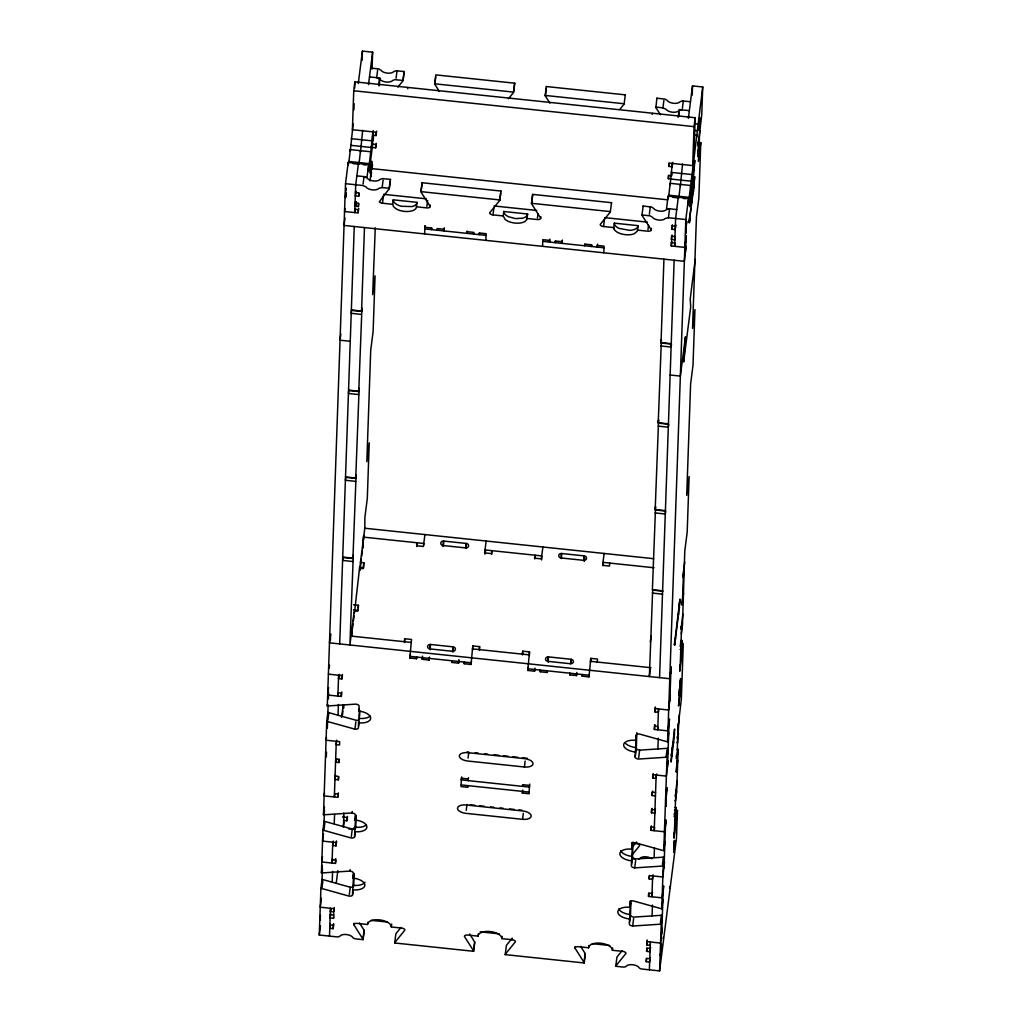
<?xml version="1.0" encoding="UTF-8"?>
<svg xmlns="http://www.w3.org/2000/svg" width="1022" height="1022" viewBox="0 0 1022 1022"><rect width="100%" height="100%" fill="white"/><g stroke="black" fill="none" stroke-linecap="round" stroke-linejoin="round"><path stroke-width="1.5" d="M326.491 752.205L326.325 756.842M331.256 909.107L331.013 910.091M345.921 187.767L345.474 197.642L345.947 193.912M661.349 943.906L660.531 955.762L661.349 943.906L660.774 948.365M665.731 806.435L666.766 787.745L665.731 806.435L666.306 801.989M674.533 840.506L673.715 852.361L674.533 840.506L673.958 844.964M685.749 233.195L686.567 221.34L685.749 233.195L686.324 228.736M698.933 129.794L699.751 117.939L698.933 129.794L699.508 125.348M359.54 923.019L364.1 930.25A3.424 1.661 7.3 0 1 364.228 930.735L363.091 939.652L355.912 938.886A3.424 1.661 7.3 0 1 352.743 937.442A6.847 3.334 7.3 0 0 346.407 934.53A6.847 3.334 7.3 0 0 339.917 936.088A3.424 1.661 7.3 0 1 336.66 936.855L319.273 935.028L320.908 888.361L322.045 879.457A3.424 1.661 7.3 0 1 323.016 879.635L350.239 887.224A3.424 1.661 7.3 0 0 353.701 885.908L354.123 873.503M320.908 888.361A3.424 1.661 7.3 0 1 321.879 888.54L349.102 896.128A3.424 1.661 7.3 0 0 352.564 894.812L352.731 889.804A11.983 5.825 7.3 0 0 364.854 885.218A11.983 5.825 7.3 0 0 353.139 878.115L353.318 873.107A3.424 1.661 7.3 0 0 349.971 871.076L322.428 872.89A3.424 1.661 7.3 0 1 321.445 872.865L322.939 830.234L324.076 821.318A3.424 1.661 7.3 0 1 325.047 821.496L352.271 829.085A3.424 1.661 7.3 0 0 355.733 827.769L356.154 815.377M322.939 830.234A3.424 1.661 7.3 0 1 323.91 830.401L351.134 837.989A3.424 1.661 7.3 0 0 354.596 836.673L354.762 831.665A11.983 5.825 7.3 0 0 366.885 827.079A11.983 5.825 7.3 0 0 355.171 819.989L355.349 814.968A3.424 1.661 7.3 0 0 352.002 812.95L324.459 814.764A3.424 1.661 7.3 0 1 323.476 814.726L326.733 721.391L327.87 712.487A3.424 1.661 7.3 0 1 328.841 712.666L356.065 720.255A3.424 1.661 7.3 0 0 359.271 719.526M326.733 721.391A3.424 1.661 7.3 0 1 327.704 721.57L354.928 729.159A3.424 1.661 7.3 0 0 358.39 727.843L358.569 722.835A11.983 5.825 7.3 0 0 370.679 718.249A11.983 5.825 7.3 0 0 358.978 711.146L359.144 706.138A3.424 1.661 7.3 0 0 355.809 704.12L328.254 705.934A3.424 1.661 7.3 0 1 327.283 705.895L345.513 183.679L348.234 162.409L368.648 164.568L368.418 171.236L370.743 151.767L350.329 149.608L348.758 163.15M320.384 915.099L320.231 919.889L320.371 919.212M321.879 884.171L322.415 868.751M323.885 826.76L324.459 810.216M327.321 728.188L327.551 721.915M327.755 715.86L328.139 704.988M328.356 698.767L328.573 692.328M330.387 640.347L330.617 633.934L329.48 642.838L669.78 678.71L671.301 666.842L670.802 673.14M348.132 165.079L348.234 162.409M350.329 149.608L350.265 151.282L353.152 123.777M693.836 156.685L695.19 117.722L354.89 81.849L353.753 90.754L352.398 129.717L376.224 132.221L376.096 135.568L372.698 135.211L373.26 130.752M353.919 109.903L354.136 103.669M354.672 88.084L354.89 81.849M329.493 936.101L330.464 908.277M332.763 842.192L332.035 863.053L332.61 858.608M336.289 741.308L334.347 796.968L334.731 793.992M338.601 675.223L337.873 696.097L338.244 693.12M339.687 643.911L354.264 226.501M332.201 882.152L332.572 871.37M334.232 823.732L334.564 814.406M336.404 761.492L336.493 758.976M338.014 715.387L338.397 704.503M339.342 677.535L339.457 674.379M355.835 205.039L355.95 201.973M362.095 60.375L362.414 51.1L372.634 52.173L372.034 69.177M358.965 164.223L360.536 150.681M330.323 923.862L329.761 928.308L333.159 928.666L333.466 923.85M330.681 913.566L330.119 918.012L333.517 918.369L333.824 913.553M330.719 908.647L330.336 911.611L333.747 911.969L333.862 908.635L320.244 907.204L321.381 898.3M322.505 856.64L321.828 861.98L335.446 863.411L335.753 858.595M333.223 841.068L332.648 845.526L336.059 845.884L336.353 841.055M324.511 792.919L324.14 795.895L337.745 797.326L337.86 793.992L334.462 793.621M335.523 774.983L334.961 779.441L338.359 779.799L338.474 776.452L335.075 776.094M335.944 759.218L335.561 762.182L338.959 762.54L339.074 759.205L335.676 758.848M328.611 687.589L327.653 695.011L341.271 696.455L341.386 693.108L337.988 692.75M338.857 675.593L338.486 678.557L341.885 678.915L342 675.58L328.394 674.15M355.541 201.73L354.979 206.189L358.377 206.546L358.492 203.212L355.094 202.854M355.899 191.446L355.337 195.892L358.735 196.25L358.85 192.915L355.452 192.558L355.643 191.063M343.494 706.815L343.443 708.489L343.814 705.512M343.29 826.696L343.89 817.498M343.775 813.039L343.622 817.574L343.865 816.156M342.728 557.092L352.935 558.165L353.305 555.202L349.894 644.997L354.251 610.849L357.649 611.22L358.415 605.28L353.65 604.781M352.935 558.165L356.103 475.051L355.733 478.028L345.525 476.955M355.733 478.028L359.144 388.232L358.76 391.209L348.553 390.123M358.76 391.209L361.941 308.095L361.558 311.058L351.351 309.985M361.558 311.058L364.471 227.574M351.031 636.08L351.849 628.479L351.619 635.16M343.507 820.462L346.918 820.819L347.033 817.485L342.498 817M370.743 151.767L370.679 153.428L372.877 131.391M372.698 135.211L372.391 144.115L375.789 144.472L375.674 147.807L370.909 147.309M358.326 607.783L358.415 605.28M359.591 570.646L359.731 566.635L354.43 613.085M360.434 562.368L360.255 567.376L363.666 567.747L363.832 562.726L360.434 562.368L364.79 528.233L364.892 517.298L367.294 498.493L369.236 442.833L366.834 461.637L370.718 350.329L373.119 331.524L375.061 275.876L372.672 294.668L375.278 227.791M362.721 548.086L363.704 535.477L363.564 539.642M379.418 85.669L379.686 77.991L369.479 76.918M352.731 889.804L353.714 873.669L353.139 878.115M354.762 831.665L355.745 815.53L355.171 819.989M358.569 722.835L359.412 710.597M359.616 716.23L359.808 710.801M404.597 642.493L404.725 638.737L411.534 639.453L409.784 658.002L416.593 658.73L416.784 657.235M424.59 233.91L425.024 225.76M416.835 546.514L416.963 542.759L416.58 545.735L423.389 546.451L424.909 534.57M416.593 658.73L416.657 657.057M423.708 545.148L423.772 543.474L363.372 537.112M429.444 657.069L429.074 660.033L422.265 659.318L422.508 656.162M429.074 660.033L429.125 658.372M444.302 227.791L444.059 230.934L444.34 228.711M430.249 649.8L430.441 644.46L453.129 646.849A2.568 2.236 2 0 1 455.39 649.34A2.568 2.236 2 0 1 452.554 651.295L429.866 648.906A2.568 2.236 2 0 1 427.605 646.415A2.568 2.236 2 0 1 430.441 644.46L429.866 648.906M458.942 660.186L458.559 663.15L451.762 662.435L451.813 660.761M452.938 652.189L453.129 646.849L452.554 651.295M458.559 663.15L458.814 659.995M466.134 548.456L466.313 543.448L443.625 541.06A2.568 2.236 2 0 0 440.789 543.014A2.568 2.236 2 0 0 443.05 545.518L465.738 547.907A2.568 2.236 2 0 0 468.574 545.952A2.568 2.236 2 0 0 466.313 543.448L465.738 547.907M471.423 661.49L471.04 664.466L464.231 663.751L464.295 662.077M471.04 664.466L472.79 645.917L479.599 646.632L479.459 650.388M485.846 240.374L486.089 233.693L479.28 232.978L479.216 234.651L479.407 233.157M467.948 785.637L467.884 787.298L461.088 786.582L461.369 778.24L468.178 778.956L468.127 780.629L468.498 777.653M472.662 649.673L472.79 645.917M484.888 553.95L485.028 549.938L541.737 555.917L541.596 559.928M491.697 554.409L491.825 550.654L491.454 553.617L484.645 552.902L486.165 541.034M522.561 654.936L522.702 651.167L529.511 651.895L529.37 655.651M522.574 786.365L522.625 784.692L529.434 785.407L529.14 793.762L522.344 793.046L522.395 791.373M534.94 668.196L534.57 671.16L527.761 670.445L529.511 651.895M542.567 246.353L542.797 239.672L549.606 240.387L549.542 242.061L549.925 239.097M534.8 558.957L534.94 555.202L534.557 558.165L541.366 558.881L542.874 547.013M534.57 671.16L534.621 669.487M547.23 670.994L547.038 672.476L540.229 671.761L540.293 670.087M547.038 672.476L547.102 670.802M562.279 240.221L562.023 243.377L562.407 240.413M548.226 662.23L548.405 656.891L571.094 659.279A2.568 2.236 2 0 1 573.368 661.783A2.568 2.236 2 0 1 570.532 663.738L547.843 661.349A2.568 2.236 2 0 1 545.569 658.845A2.568 2.236 2 0 1 548.405 656.891L547.843 661.349M561.423 558.51L561.589 553.502L584.277 555.891A2.568 2.236 2 0 1 586.551 558.382A2.568 2.236 2 0 1 583.715 560.337L561.027 557.948A2.568 2.236 2 0 1 558.753 555.457A2.568 2.236 2 0 1 561.589 553.502L561.027 557.948M576.778 672.425L576.536 675.58L569.727 674.865L569.791 673.191M570.953 663.291L571.094 659.279L570.532 663.738M576.536 675.58L576.587 673.92M589.196 675.414L589.017 676.896L582.208 676.181L582.259 674.507M589.017 676.896L590.754 658.347L597.563 659.062L597.193 662.039M603.823 252.804L604.053 246.136L597.244 245.408L597.193 247.081L597.563 244.117M590.627 662.103L590.754 658.347M602.878 565.715L602.993 562.368L654.106 567.759M629.514 918.982A11.983 5.825 7.3 0 1 617.812 911.88A11.983 5.825 7.3 0 1 629.922 907.293L630.485 902.835L629.335 923.99A3.424 1.661 7.3 0 0 632.682 926.021L660.238 924.207A3.424 1.661 7.3 0 1 661.208 924.233L662.345 915.329A3.424 1.661 7.3 0 0 661.375 915.29L633.819 917.117A3.424 1.661 7.3 0 1 630.472 915.086L630.957 901.136M629.922 907.293L630.293 900.804M631.545 860.843A11.983 5.825 7.3 0 1 619.843 853.753A11.983 5.825 7.3 0 1 631.954 849.154L632.516 844.709L631.366 865.851A3.424 1.661 7.3 0 0 634.713 867.882L662.269 866.068A3.424 1.661 7.3 0 1 663.24 866.107L664.377 857.19A3.424 1.661 7.3 0 0 663.393 857.164L635.85 858.978A3.424 1.661 7.3 0 1 632.503 856.947L633.027 842.026M631.954 849.154L632.311 842.665M636.847 732.621L636.31 748.117A3.424 1.661 7.3 0 0 639.644 750.148L667.2 748.334A3.424 1.661 7.3 0 1 668.171 748.36L667.034 757.264A3.424 1.661 7.3 0 0 666.063 757.238L638.52 759.052A3.424 1.661 7.3 0 1 635.173 757.021L636.323 735.878L635.748 740.324A11.983 5.825 7.3 0 0 623.637 744.91A11.983 5.825 7.3 0 0 635.339 752.013M635.748 740.324L635.927 735.316A3.424 1.661 7.3 0 1 639.389 734.013L666.612 741.602A3.424 1.661 7.3 0 0 667.583 741.768L668.72 732.863M662.869 591.189L652.662 590.103L649.366 676.564L650.503 667.647M665.399 510.668L655.191 509.595L655.575 506.618L652.394 589.732L662.601 590.818M655.191 509.595L658.602 419.799L658.232 422.776L668.439 423.849M658.232 422.776L661.4 339.662L661.03 342.625L671.237 343.699M661.03 342.625L663.942 259.141M671.505 178.991L668.337 178.658L668.452 175.324L671.85 175.682L671.952 172.705M672.732 162.319L672.169 166.778L668.758 166.42L668.873 163.073L692.699 165.59L694.053 126.626L695.19 117.722M668.018 198.805L668.107 196.135L688.534 198.281L688.291 204.962L702.727 86.972L692.507 85.899L688.368 118.36M668.631 196.876L670.202 183.334L690.629 185.48L690.565 187.154M670.202 183.334L670.151 184.995L672.335 162.958M650.209 957.576L649.647 962.034L646.236 961.676L646.351 958.329L649.762 958.687M650.567 947.279L650.005 951.738L646.594 951.38L646.722 948.033L650.12 948.39M650.414 943.855L650.222 945.337L646.824 944.98L647.13 940.151M663.15 892.283L663.648 885.985L662.128 897.853L648.523 896.422L648.638 893.075L652.036 893.432M653.096 874.794L652.534 879.239L649.136 878.882L649.251 875.547L662.856 876.978L664.492 861.763L664.108 864.74M665.463 826.198L665.948 819.887L664.441 831.767L650.822 830.324L650.937 826.99L654.348 827.347M655.409 808.696L654.847 813.154L651.436 812.797L651.551 809.462L654.961 809.82M655.447 795.895L652.036 795.538L652.164 792.203L655.562 792.561M656.622 773.922L656.06 778.368L652.649 778.01L652.764 774.676L666.382 776.107L668.018 760.892L667.634 763.868M668.976 725.326L669.474 719.015L667.966 730.883L654.348 729.453L654.655 724.624M658.743 709.306L658.36 712.283L654.961 711.925L655.268 707.096M685.864 241.818L686.362 235.507L684.842 247.388L671.237 245.944L671.543 241.128M675.044 238.42L674.865 239.915L671.454 239.544L671.569 236.21L674.98 236.567M675.785 225.159L675.223 229.618L671.812 229.247L671.927 225.913L675.338 226.271L675.529 224.789M678.94 115.703L679.093 111.091M649.366 969.827L650.337 941.99M652.649 875.905L651.921 896.779L652.483 892.321M656.175 775.034L654.233 830.682L654.604 827.718M658.475 708.936L657.746 729.81L658.13 726.846M659.573 677.637L674.15 260.227M652.074 915.878L652.458 905.083M654.118 857.445L654.45 848.119M657.9 749.1L658.283 738.229M678.838 197.949L680.422 184.407M622.091 950.703L617.058 956.911A3.424 1.661 7.3 0 0 616.905 957.371L615.768 966.275L622.947 967.042A3.424 1.661 7.3 0 0 626.192 966.263A6.847 3.334 7.3 0 1 632.682 964.717A6.847 3.334 7.3 0 1 639.018 967.617A3.424 1.661 7.3 0 0 642.199 969.073L659.586 970.9L661.208 924.233M630.101 902.285A3.424 1.661 7.3 0 1 633.563 900.97L660.774 908.558A3.424 1.661 7.3 0 0 661.745 908.737L663.24 866.107M632.133 844.146A3.424 1.661 7.3 0 1 635.595 842.843L662.805 850.432A3.424 1.661 7.3 0 0 663.776 850.598L667.034 757.264M667.583 741.768L685.813 219.551L688.534 198.281M661.681 934.172L663.265 888.948M663.993 868.074L665.577 822.863M667.519 767.203L669.091 721.979M669.832 701.118L670.917 669.806M685.494 252.396L685.979 238.484M692.188 95.174L692.507 85.899M663.227 938.681L663.278 937.008M674.89 638.635L674.661 645.291L679.387 607.042M689.646 216.217L689.416 222.873L690.233 215.272M671.428 753.725L671.135 762.08L674.341 735.699M675.414 639.363L675.478 637.69M671.888 756.139L671.952 754.466M672.118 749.458L672.182 747.797M691.421 202.318L692.149 181.175M692.546 193.414L693.286 172.271M673.536 743.275L673.587 741.614M673.766 736.607L673.817 734.933M674.29 737.347L674.584 728.993L671.365 755.424M678.57 614.618L678.634 612.957M693.389 190.526L693.325 192.2L694.308 179.604M679.323 608.69L679.566 602.035M669.653 888.22L669.717 886.547M697.004 136.692L697.055 135.019L694.142 134.712M674.303 835.23L675.887 790.006M676.615 769.132L678.186 723.908M678.915 703.047L679.4 689.135M680.128 668.26L681.712 623.037M682.441 602.175L683.539 570.864M698.115 153.453L698.601 139.541M679.234 701.744L679.298 700.07M679.783 686.158L680.601 678.557L680 695.803M675.44 826.325L676.091 807.482A3.424 1.661 7.3 0 0 675.12 807.444M675.005 800.814A3.424 1.661 7.3 0 0 675.504 800.89L676.641 791.986L678.123 749.343A3.424 1.661 7.3 0 0 677.152 749.318M677.037 742.687A3.424 1.661 7.3 0 0 677.535 742.751L679.323 715.004M681.265 659.356L681.929 640.513A3.424 1.661 7.3 0 0 680.946 640.487M699.725 130.637L698.384 161.425L700.773 142.633L697.86 142.314M674.546 810.178L677.458 810.484L676.487 838.321L659.586 970.9M700.773 142.633L698.831 198.281L696.442 217.086L692.546 328.394L694.947 309.589L693.005 365.25L690.604 384.042L686.72 495.363L689.122 476.559L687.18 532.219L684.778 551.011L682.466 625.017L681.329 633.921M702.727 86.972L701.756 114.796L698.103 145.839L698.486 142.876M358.275 83.561L362.414 51.1M345.692 190.36L345.883 188.878M345.449 197.323L346.024 192.864M344.925 208.539L344.542 211.516L358.16 212.946L358.275 209.612L354.864 209.255M345.002 218.005L344.056 225.428L684.357 261.3L685.992 246.085L685.609 249.049M358.441 163.482L355.72 184.765L354.749 212.589L355.132 209.625M362.669 130.318L360.472 152.355M368.495 84.647L372.634 52.173M355.439 204.796L355.809 201.832M355.694 205.167L356.078 202.203M340.85 333.951L340.045 340.211L350.252 341.284M358.735 196.25L359.118 193.286M358.377 206.546L358.76 203.582M358.339 211.465L358.722 208.501M363.091 184.037L364.036 176.614L367.205 178.071A6.847 3.334 7.3 0 0 373.541 180.971A6.847 3.334 7.3 0 0 380.043 179.412L382.279 178.607L390.468 179.399L389.331 188.304A3.424 1.661 7.3 0 1 389.165 188.763L379.328 201.832A3.424 1.661 7.3 0 0 382.458 203.225L392.665 204.298L393.496 206.636L396.012 208.795A11.996 5.825 7.3 0 0 412.862 210.57A11.983 5.825 7.3 0 0 416.222 207.926L417.065 202.356L393.24 199.839L392.665 204.298M377.603 70.25L376.658 77.672L379.826 79.116A6.847 3.334 7.3 0 0 386.163 82.028A6.847 3.334 7.3 0 0 392.652 80.47L394.888 79.665L403.077 80.457L404.214 71.553L396.025 70.761L393.789 71.566A6.847 3.334 7.3 0 1 387.3 73.124A6.847 3.334 7.3 0 1 380.963 70.211L378.792 68.947L370.616 68.014M368.648 164.568L367.064 176.934L356.857 175.861M378.702 85.72L379.686 77.991M372.762 141.138L373.528 135.211M372.736 143.783L370.756 159.33L370.271 173.242L371.791 161.361L371.535 168.604L369.964 180.932M373.132 140.666L373.528 137.561M370.935 176.908L371.523 172.271M371.919 169.179L372.519 164.542M376.096 135.568L376.671 131.11M375.674 147.807L376.237 143.361M345.513 183.679L362.899 185.519L366.068 186.975A6.847 3.334 7.3 0 0 372.404 189.875A6.847 3.334 7.3 0 0 378.907 188.316L382.151 187.55L383.097 180.127M396.089 78.221L397.034 70.799M382.458 203.225L383.403 195.802M389.165 188.763L390.123 181.341M403.115 79.435L404.06 72.013A3.424 1.661 7.3 0 0 404.214 71.553M329.148 668.209L329.518 665.245M327.283 705.895L327.474 704.413M328.228 698.473L328.42 696.991M327.896 720.088L328.841 712.666M326.465 737.271L326.082 740.235L339.687 741.665L339.572 745.012L336.174 744.655L336.736 740.196M323.476 814.726L324.447 807.163M341.885 678.915L342.447 674.469M323.501 833.684L322.556 841.106L336.174 842.55M323.91 830.401L324.855 822.978M341.271 696.455L341.833 691.996M351.466 636.361L352.066 631.634M352.462 628.479L353.075 623.752M353.42 620.967L354.072 615.87M359.91 570.161L361.315 559.123M361.66 556.338L362.312 551.241M362.669 548.456L363.27 543.73M321.445 872.865L322.39 865.442M341.527 717.444L343.303 704.669M342.408 715.387L342.945 711.095M321.879 888.54L322.824 881.117M363.832 562.726L363.078 568.666L359.897 568.334M338.959 762.54L339.342 759.576M338.359 779.799L338.742 776.822M319.273 935.028L320.461 925.715M337.745 797.326L338.32 792.868M336.059 845.884L336.621 841.425M416.491 206.802L426.698 207.888A3.424 1.661 7.3 0 0 430.16 206.572L420.949 191.88L422.06 182.734L501.01 191.05L499.873 199.954A3.424 1.661 7.3 0 1 499.707 200.414L489.653 212.844A3.424 1.661 7.3 0 0 493 214.875L503.207 215.949L505.111 219.411A11.945 5.813 7.3 0 0 524.912 221.493L526.764 219.577L527.595 214.007L503.782 211.503L503.207 215.949M439.358 91.507L434.695 84.034L435.806 74.887L514.756 83.204L513.619 92.108A3.424 1.661 7.3 0 1 513.466 92.568L508.432 98.789M335.446 863.411L335.816 860.447M421.23 190.641L422.06 182.734M434.989 82.795L435.742 76.854M354.928 729.159L355.873 721.736M336.225 883.225L337.835 870.655M343.43 826.772L343.992 822.314M358.978 711.146L359.259 708.923M333.747 911.969L334.309 907.523M333.517 918.369L333.709 916.887M358.581 726.361L359.144 721.915M333.159 928.666L333.734 924.22M346.918 820.819L347.48 816.374M426.889 206.406L427.643 200.465M425.152 225.939L424.769 228.902L486.025 235.367M352.002 812.95L352.194 811.455M430.16 206.572L430.351 205.09M351.312 836.507L352.271 829.085M431.769 228.136L431.578 229.631L431.629 227.957L424.833 227.242M349.971 871.076L350.163 869.594M354.596 836.673L355.158 832.227M349.294 894.633L350.239 887.224M352.564 894.812L353.127 890.366M437.442 228.736L437.25 230.218L437.301 228.558L444.11 229.273M363.091 939.652A3.424 1.661 7.3 0 0 362.963 939.154L353.855 924.706L354.046 923.224M363.155 937.672L364.1 930.25M353.855 924.706A3.424 1.661 7.3 0 1 357.317 923.403L367.524 924.476L367.805 922.24M404.354 641.701L404.725 638.737M409.784 658.002L410.167 655.038M467.028 231.1L466.747 233.335L466.798 231.662L473.608 232.377L473.544 234.051L473.735 232.569M422.265 659.318L422.456 657.836M469.673 934.019L474.642 941.901A3.424 1.661 7.3 0 1 474.77 942.399L473.633 951.303L394.684 942.974A3.424 1.661 7.3 0 1 394.837 942.514L404.891 930.084A3.424 1.661 7.3 0 0 401.557 928.065L391.337 926.98L391.72 924.016M443.05 545.518L443.625 541.06L443.446 546.067A2.568 2.236 2 0 0 442.488 546.131M394.684 942.974L395.821 934.07A3.424 1.661 7.3 0 1 395.974 933.61L401.007 927.401M493 214.875L493.945 207.453M499.707 200.414L500.652 193.005M513.657 91.086L514.603 83.663A3.424 1.661 7.3 0 0 514.756 83.204M451.762 662.435L451.941 660.953M464.231 663.751L464.422 662.256M485.041 553.464L485.412 550.488M485.169 553.643L485.552 550.679M527.033 218.465L537.24 219.538A3.424 1.661 7.3 0 0 540.702 218.223L531.593 203.774A3.424 1.661 7.3 0 1 531.466 203.289L532.603 194.384L611.552 202.701L610.249 212.078L600.195 224.495A3.424 1.661 7.3 0 0 603.542 226.526L613.749 227.599L613.941 228.762M549.9 103.158L545.339 95.927A3.424 1.661 7.3 0 1 545.211 95.442L546.348 86.538L625.298 94.854L624.161 103.759A3.424 1.661 7.3 0 1 624.008 104.218L619.817 109.405M531.772 202.292L532.718 194.87A3.424 1.661 7.3 0 1 532.603 194.384M545.339 95.927L546.285 88.505M461.701 776.937L461.318 779.901L529.383 787.081L529.754 784.117M479.216 649.596L479.599 646.632M468.05 758.056L468.804 752.115A8.559 4.165 7.3 0 1 467.169 751.873M537.431 218.056L537.994 213.598M540.702 218.223L540.894 216.741M466.224 810.369L466.977 804.442M555.406 241.179L555.214 242.661L555.278 240.988L562.087 241.703M473.697 949.323L474.642 941.901M473.633 951.303A3.424 1.661 7.3 0 0 473.505 950.805L464.397 936.356A3.424 1.661 7.3 0 1 467.859 935.053L478.066 936.126L478.347 933.904M522.319 654.144L522.702 651.167M527.761 670.445L528.131 667.468M584.903 244.284L584.712 245.765L584.776 244.092L591.572 244.82L591.521 246.481L591.712 244.999M580.624 946.334L585.184 953.552A3.424 1.661 7.3 0 1 585.312 954.05L584.175 962.954L505.226 954.625A3.424 1.661 7.3 0 1 505.379 954.165L515.433 941.735A3.424 1.661 7.3 0 0 512.099 939.716L501.879 938.63L502.172 936.408M524.388 766.998A8.559 4.165 7.3 0 0 533.037 763.728A8.559 4.165 7.3 0 0 524.682 758.656L467.961 752.677A8.559 4.165 7.3 0 0 459.312 755.961A8.559 4.165 7.3 0 0 467.667 761.02L524.388 766.998L525.142 761.071M522.344 793.046L522.715 790.07M540.229 671.761L540.421 670.279M505.226 954.625L506.363 945.72A3.424 1.661 7.3 0 1 506.516 945.261L511.996 938.49M522.561 819.325A8.559 4.165 7.3 0 0 531.21 816.041A8.559 4.165 7.3 0 0 522.855 810.97L466.134 804.991A8.559 4.165 7.3 0 0 457.486 808.274A8.559 4.165 7.3 0 0 465.84 813.346L522.561 819.325L523.315 813.384M512.099 939.716L512.278 938.234M603.542 226.526L604.487 219.104M613.749 227.599L614.324 223.154L638.137 225.658L637.306 231.228L633.947 233.872A12.009 5.838 7.3 0 1 621.989 234.076A12.009 5.838 7.3 0 1 613.915 228.749M583.715 560.337L584.277 555.891L584.111 560.899L584.482 557.923M569.727 674.865L569.918 673.383M584.239 561.078L584.61 558.114M582.208 676.181L582.399 674.699M637.575 230.116L647.782 231.189A3.424 1.661 7.3 0 0 651.244 229.873L642.123 215.438A3.424 1.661 7.3 0 1 642.008 214.939L643.145 206.035L651.321 206.968L653.48 208.245A6.847 3.334 7.3 0 0 659.829 211.145A6.847 3.334 7.3 0 0 666.318 209.599L669.563 208.82M660.442 114.809L655.881 107.578L656.891 98.189L665.067 99.121L667.238 100.399A6.847 3.334 7.3 0 0 673.575 103.299A6.847 3.334 7.3 0 0 680.064 101.753L682.313 100.935L690.489 101.727M604.13 553.464L602.622 565.345L609.419 566.06L609.802 563.096M649.366 214.211L650.311 206.789M678.94 110.657A6.847 3.334 7.3 0 1 672.438 112.203A6.847 3.334 7.3 0 1 666.101 109.303L662.933 107.847L663.878 100.424M647.974 229.707L648.536 225.249M651.244 229.873L651.436 228.391M668.758 166.42L669.142 163.443M668.337 178.658L668.707 175.695M668.107 196.135L666.536 208.501L676.743 209.574M678.161 117.287L679.145 109.558L689.365 110.632M584.175 962.954A3.424 1.661 7.3 0 0 584.047 962.456L574.939 948.007L575.118 946.525M642.008 214.939L650.184 215.872L652.355 217.149A6.847 3.334 7.3 0 0 658.692 220.049A6.847 3.334 7.3 0 0 665.181 218.504L668.426 217.724L669.372 210.302M682.364 108.396L683.322 100.974M671.812 229.247L672.387 224.802M671.454 239.544L672.029 235.098M671.237 245.944L671.799 241.499M678.314 197.208L675.606 218.478L674.635 246.302L675.018 243.338M682.555 164.031L680.358 186.081M584.239 960.974L585.184 953.552M574.939 948.007A3.424 1.661 7.3 0 1 578.401 946.704L588.608 947.777L588.889 945.554M685.992 226.232L686.567 221.787M699.176 122.844L699.751 118.386M691.664 195.087L690.157 206.955L690.642 193.043L694.807 160.39L692.801 186.183M698.23 150.106L697.732 156.417L699.24 144.549M694.142 184.612L689.147 222.502L694.692 176.614L694.193 182.925M695.241 259.333L690.208 299.037L690.719 306.83L683.654 362.043L685.443 336.787L680.345 376.083L670.138 375.01M635.173 757.021L636.118 749.599M650.311 642.059L651.065 636.131M615.768 966.275A3.424 1.661 7.3 0 1 615.921 965.816L625.975 953.398A3.424 1.661 7.3 0 0 622.628 951.367L612.421 950.294L612.715 948.058M638.699 757.57L639.644 750.148M631.558 864.369L632.503 856.947M632.184 854.865L639.734 845.539A3.424 1.661 7.3 0 0 636.387 843.52L636.578 842.039M634.713 867.882L635.658 860.46M654.961 711.925L655.524 707.467M629.526 922.508L630.472 915.086M654.348 729.453L654.91 724.994M632.682 926.021L633.627 918.599M652.649 778.01L653.224 773.565M652.036 795.538L652.611 791.092M651.436 812.797L652.01 808.338M684.663 561.959L683.041 577.175L683.411 574.198M650.822 830.324L651.397 825.878M674.776 641.957L674.405 644.92L679.937 599.045L679.451 605.343M669.947 697.771L670.317 694.807L668.695 710.022L655.076 708.578M682.555 598.828L682.057 605.139L683.577 593.258M649.136 878.882L649.507 875.918M681.112 627.815L681.304 626.333M682.849 614.133L681.214 629.348L681.597 626.384M666.063 757.238L667.008 749.816M680.192 646.415L680.767 641.969M648.523 896.422L648.893 893.445M681.929 640.513L680.793 649.417A3.424 1.661 7.3 0 0 680.052 649.379M680.243 664.926L679.758 671.224L683.284 643.528L681.342 699.176L677.688 730.219L678.071 727.255M646.824 944.98L647.386 940.521M666.216 792.523L666.791 788.077M680.537 680.23L678.915 695.433L679.285 692.469M646.594 951.38L646.977 948.403M679.03 699.7L678.544 706.01L680.052 694.142M646.236 961.676L646.619 958.7M677.126 738.127L677.318 736.645M663.776 850.598L664.913 841.694A3.424 1.661 7.3 0 1 664.428 841.63M662.448 864.586L663.393 857.164M676.206 756.74L676.398 755.258M678.123 749.343L676.986 758.247A3.424 1.661 7.3 0 0 676.015 758.222M676.73 765.797L676.232 772.108L677.739 760.227M677.011 781.102L675.389 796.317L675.759 793.34M661.745 908.737L662.882 899.833M660.416 922.713L661.375 915.29M674.175 814.866L674.367 813.384M676.091 807.482L674.954 816.386A3.424 1.661 7.3 0 0 673.983 816.348M661.809 930.825L662.179 927.861L660.557 943.076L646.939 941.632M674.418 831.882L673.92 838.193L677.458 810.484M660.531 955.314L661.106 950.869M673.715 851.926L674.29 847.468M652.189 114.477L652.458 113.365M397.89 87.126L402.923 80.917A3.424 1.661 7.3 0 0 403.077 80.457M633.321 845.961L636.157 842.46M680.205 109.98L682.185 109.878M434.669 83.791L513.619 92.108M545.211 95.442L624.161 103.759M662.933 107.847L655.754 107.093A3.424 1.661 7.3 0 0 655.881 107.578M695.075 123.764L697.988 124.071M353.753 90.754L694.053 126.626M694.845 130.446L697.758 130.752M351.261 138.66L371.676 140.819M671.135 172.386L691.562 174.532M351.019 145.341L371.446 147.5M670.905 179.067L691.319 181.213M348.809 161.489L369.223 163.635M668.695 195.202L689.109 197.361M353.127 163.609L357.508 164.069M363.334 164.695L366.259 165.002M673.013 197.335L677.382 197.795M683.22 198.409L686.132 198.715M370.105 168.451L667.673 199.814M382.151 187.55L389.331 188.304M420.923 191.638L499.873 199.954M531.466 203.289L610.415 211.605A3.424 1.661 7.3 0 1 610.249 212.078M668.426 217.724L685.813 219.551M383.595 194.321L426.251 198.817M494.137 205.971L536.793 210.468M604.679 217.622L647.335 222.119M671.352 242.61L674.75 242.968M542.746 241.345L604.002 247.797M361.826 311.429L351.619 310.356L351.236 313.32L361.443 314.406M661.285 342.996L671.492 344.069L671.122 347.046L660.915 345.973M359.029 391.579L348.809 390.493L348.438 393.47L358.645 394.543M658.487 423.146L668.695 424.219L668.324 427.183L658.117 426.11M355.988 478.398L345.781 477.325L345.41 480.289L355.618 481.362M655.46 509.965L665.667 511.038L665.284 514.002L655.076 512.929M364.496 528.208L653.697 558.689M353.19 558.536L342.983 557.463L342.6 560.426L352.82 561.512M652.279 593.079L662.486 594.152M353.471 609.789L358.237 610.287M350.75 636.054L411.151 642.429M472.407 648.881L529.128 654.859M590.384 661.311L650.784 667.685M409.848 656.341L471.104 662.793M527.812 668.771L589.068 675.235M654.463 726.118L657.874 726.476M475.102 752.78L478.258 753.112M484.556 753.776L487.711 754.108M494.009 754.773L498.736 755.271M503.463 755.769L508.19 756.267M512.916 756.765L517.643 757.264M522.37 757.762L525.525 758.094A8.559 4.165 7.3 0 0 527.173 758.196M461.139 784.922L529.204 792.088M470.133 804.774L474.86 805.272M479.586 805.77L484.313 806.269M490.611 806.933L493.767 807.265M500.065 807.929L503.207 808.261M509.518 808.926L514.245 809.424M518.972 809.922L522.114 810.254M631.647 843.022L636.387 843.52M348.617 828.829L350.418 829.008A3.424 1.661 7.3 0 0 353.663 828.242A6.847 3.334 7.3 0 1 356.205 826.887M632.388 858.736L635.262 859.042M332.15 859.719L335.561 860.077M330.234 914.677L333.645 915.035M371.267 920.349L387.146 922.023M480.212 931.834L499.273 933.853M592.351 943.664L609.815 945.503M329.876 924.974L333.274 925.332M407.561 87.547L407.74 88.71M651.844 858.787A6.847 3.334 7.3 0 0 645.419 856.794A6.847 3.334 7.3 0 0 639.938 858.416A3.424 1.661 7.3 0 1 638.673 859.093M678.672 733.847A3.424 1.661 7.3 0 1 678.174 733.783M676.641 791.986A3.424 1.661 7.3 0 1 676.142 791.909M527.608 214.007A11.996 5.825 7.3 0 1 522.523 218.223L515.484 218.593L508.522 216.741A11.996 5.825 7.3 0 1 503.769 211.49M501.01 191.05A3.424 1.661 7.3 0 1 500.844 191.51M417.065 202.356A11.996 5.838 7.3 0 1 411.981 206.572L401.276 206.265A11.996 5.838 7.3 0 1 393.202 199.839M390.468 179.399A3.424 1.661 7.3 0 1 390.302 179.859M643.26 206.533A3.424 1.661 7.3 0 1 643.145 206.035M638.137 225.658A11.97 5.825 7.3 0 1 629.718 230.346L619.064 228.391A11.97 5.825 7.3 0 1 614.337 223.154M611.552 202.701A3.424 1.661 7.3 0 1 611.386 203.161M370.168 716.039A11.983 5.825 7.3 0 1 359.131 718.389M635.914 747.567A11.983 5.825 7.3 0 1 625.132 742.917M366.361 824.869A11.983 5.825 7.3 0 1 355.337 827.22M365.007 882.165A11.983 5.825 7.3 0 1 353.305 885.346M630.076 914.524A11.983 5.825 7.3 0 1 618.693 908.903M632.107 856.398A11.983 5.825 7.3 0 1 620.724 850.764M588.608 947.777A11.983 5.825 7.3 0 1 600.719 943.191A11.983 5.825 7.3 0 1 612.421 950.294M478.066 936.126A11.983 5.825 7.3 0 1 490.177 931.54A11.983 5.825 7.3 0 1 501.879 938.63M367.524 924.476A11.983 5.825 7.3 0 1 379.635 919.889A11.983 5.825 7.3 0 1 391.337 926.98M657.018 98.674A3.424 1.661 7.3 0 1 656.891 98.189M625.298 94.854A3.424 1.661 7.3 0 1 625.145 95.314M546.476 87.023A3.424 1.661 7.3 0 1 546.348 86.538"/></g></svg>
